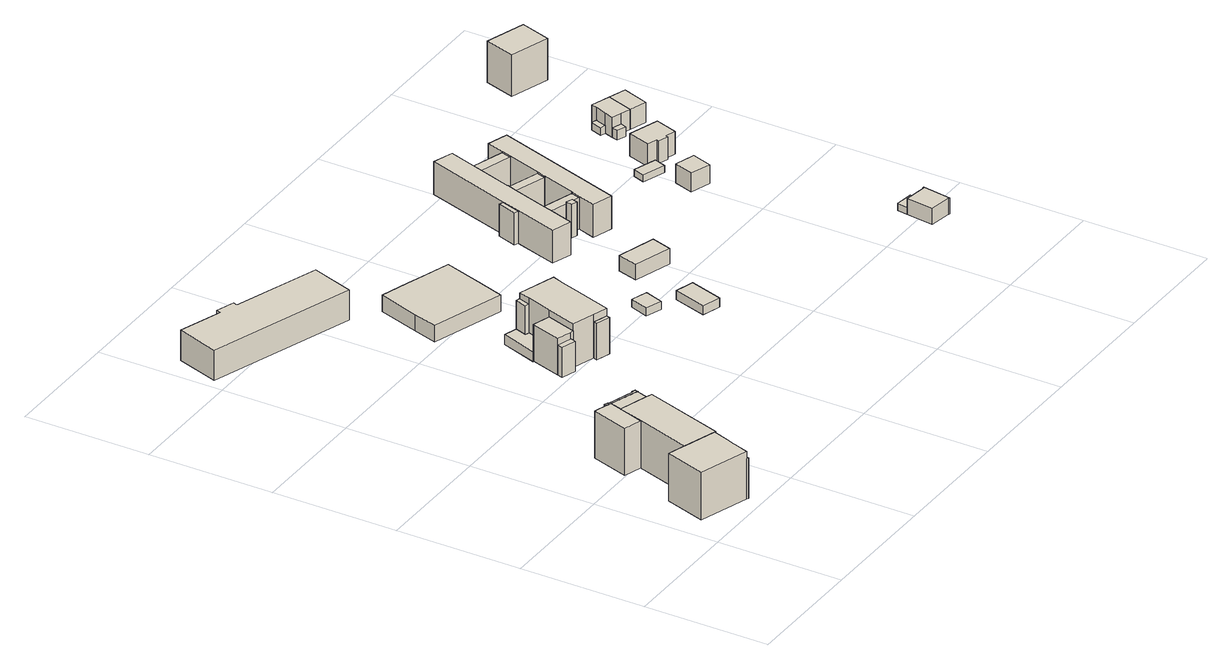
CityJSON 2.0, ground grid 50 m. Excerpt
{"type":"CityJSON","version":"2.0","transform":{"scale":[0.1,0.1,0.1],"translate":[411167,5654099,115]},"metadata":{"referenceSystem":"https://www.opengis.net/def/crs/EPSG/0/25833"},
"CityObjects":{
"building1":{"type":"Building","attributes":{"Gemeindeschluessel":14612000,"Geometrietyp2DReferenz":"3000","function":"31001_9998","roofType":"9999"},"children":["building1-1","building1-2","building1-3","building1-4","building1-5","building1-6","building1-7"]},
"building1-1":{"type":"BuildingPart","attributes":{"Dachtyp_tdc":"tdcPolyFlatRoof","Dachneigung":0,"QualitaetDacherkennung":72,"Geometrietyp2DReferenz":"3000","measuredHeight":19.32,"roofType":"1000"},"parents":["building1"],"geometry":[{"type":"Solid","lod":"1","boundaries":[[[[0,1,2,3,4,5]],[[6,7,8,9,10,11]],[[5,7,6,0]],[[4,8,7,5]],[[3,9,8,4]],[[2,10,9,3]],[[1,11,10,2]],[[0,6,11,1]]]]}]},
"building1-2":{"type":"BuildingPart","attributes":{"Dachtyp_tdc":"tdcFreeFormRoof","Dachneigung":77.55,"QualitaetDacherkennung":1,"Geometrietyp2DReferenz":"3000","measuredHeight":19.12,"roofType":"5000"},"parents":["building1"],"geometry":[{"type":"Solid","lod":"1","boundaries":[[[[12,13,14,15]],[[7,16,17,18]],[[15,16,7,12]],[[14,17,16,15]],[[13,18,17,14]],[[12,7,18,13]]]]}]},
"building1-3":{"type":"BuildingPart","attributes":{"Dachtyp_tdc":"tdcFreeFormRoof","Dachneigung":18.82,"QualitaetDacherkennung":12,"Geometrietyp2DReferenz":"3000","measuredHeight":19.23,"roofType":"5000"},"parents":["building1"],"geometry":[{"type":"Solid","lod":"1","boundaries":[[[[19,20,21,22,23,24,25,26,27,28,29,30,31,32,33,34]],[[35,36,37,38,39,40,41,42,43,44,45,46,47,48,49,50]],[[34,36,35,19]],[[33,37,36,34]],[[32,38,37,33]],[[31,39,38,32]],[[30,40,39,31]],[[29,41,40,30]],[[28,42,41,29]],[[27,43,42,28]],[[26,44,43,27]],[[25,45,44,26]],[[24,46,45,25]],[[23,47,46,24]],[[22,48,47,23]],[[21,49,48,22]],[[20,50,49,21]],[[19,35,50,20]]]]}]},
"building1-4":{"type":"BuildingPart","attributes":{"Dachtyp_tdc":"tdcPolyFlatRoof","Dachneigung":0,"QualitaetDacherkennung":18,"Geometrietyp2DReferenz":"3000","measuredHeight":16.42,"roofType":"1000"},"parents":["building1"],"geometry":[{"type":"Solid","lod":"1","boundaries":[[[[51,52,53,54]],[[55,56,57,58]],[[54,56,55,51]],[[53,57,56,54]],[[52,58,57,53]],[[51,55,58,52]]]]}]},
"building1-5":{"type":"BuildingPart","attributes":{"Dachtyp_tdc":"tdcPolyFlatRoof","Dachneigung":0,"QualitaetDacherkennung":71,"Geometrietyp2DReferenz":"3000","measuredHeight":19.28,"roofType":"1000"},"parents":["building1"],"geometry":[{"type":"Solid","lod":"1","boundaries":[[[[59,60,61,62]],[[35,50,11,10]],[[62,50,35,59]],[[61,11,50,62]],[[60,10,11,61]],[[59,35,10,60]]]]}]},
"building1-6":{"type":"BuildingPart","attributes":{"Dachtyp_tdc":"tdcPolyFlatRoof","Dachneigung":0,"QualitaetDacherkennung":58,"Geometrietyp2DReferenz":"3000","measuredHeight":19.29,"roofType":"1000"},"parents":["building1"],"geometry":[{"type":"Solid","lod":"1","boundaries":[[[[63,64,65,66,59]],[[35,9,67,68,37]],[[59,35,37,63]],[[66,9,35,59]],[[65,67,9,66]],[[64,68,67,65]],[[63,37,68,64]]]]}]},
"building1-7":{"type":"BuildingPart","attributes":{"Dachtyp_tdc":"tdcPolyFlatRoof","Dachneigung":0,"QualitaetDacherkennung":72,"Geometrietyp2DReferenz":"3000","measuredHeight":19.31,"roofType":"1000"},"parents":["building1"],"geometry":[{"type":"Solid","lod":"1","boundaries":[[[[69,70,71,72,4,73,74]],[[58,75,76,8,18,17,55]],[[74,75,58,69]],[[73,76,75,74]],[[4,8,76,73]],[[72,18,8,4]],[[71,17,18,72]],[[70,55,17,71]],[[69,58,55,70]]]]}]},
"building2":{"type":"Building","attributes":{"name":"117. Grundschule Dresden Ludwig Reichenbach","Dachtyp_tdc":"tdcPolyFlatRoof","Gemeindeschluessel":14612000,"Dachneigung":0,"QualitaetDacherkennung":79,"Geometrietyp2DReferenz":"3000","measuredHeight":12.31,"function":"31001_3021","roofType":"1000"},"geometry":[{"type":"Solid","lod":"1","boundaries":[[[[77,78,79,80,81,82,83,84]],[[85,86,87,88,89,90,91,92]],[[84,86,85,77]],[[83,87,86,84]],[[82,88,87,83]],[[81,89,88,82]],[[80,90,89,81]],[[79,91,90,80]],[[78,92,91,79]],[[77,85,92,78]]]]}]},
"building3":{"type":"Building","attributes":{"Dachtyp_tdc":"tdcFreeFormRoof","Gemeindeschluessel":14612000,"Dachneigung":24.67,"QualitaetDacherkennung":6,"Geometrietyp2DReferenz":"3000","measuredHeight":5.54,"function":"31001_9998","roofType":"5000"},"geometry":[{"type":"Solid","lod":"1","boundaries":[[[[93,94,95,96,97,98]],[[99,100,101,102,103,104]],[[98,100,99,93]],[[97,101,100,98]],[[96,102,101,97]],[[95,103,102,96]],[[94,104,103,95]],[[93,99,104,94]]]]}]},
"building4":{"type":"Building","attributes":{"Gemeindeschluessel":14612000,"Geometrietyp2DReferenz":"3000","function":"31001_9998","roofType":"9999"},"children":["building4-1","building4-2","building4-3","building4-4","building4-5","building4-6"]},
"building4-1":{"type":"BuildingPart","attributes":{"Dachtyp_tdc":"tdcPolyFlatRoof","Dachneigung":0,"QualitaetDacherkennung":43,"Geometrietyp2DReferenz":"3000","measuredHeight":14.76,"roofType":"1000"},"parents":["building4"],"geometry":[{"type":"Solid","lod":"1","boundaries":[[[[105,106,107,108]],[[109,110,111,112]],[[108,110,109,105]],[[107,111,110,108]],[[106,112,111,107]],[[105,109,112,106]]]]}]},
"building4-2":{"type":"BuildingPart","attributes":{"Dachtyp_tdc":"tdcPolyFlatRoof","Dachneigung":0,"QualitaetDacherkennung":39,"Geometrietyp2DReferenz":"3000","measuredHeight":14.89,"roofType":"1000"},"parents":["building4"],"geometry":[{"type":"Solid","lod":"1","boundaries":[[[[113,114,115,116,117]],[[118,119,120,121,122]],[[117,119,118,113]],[[116,120,119,117]],[[115,121,120,116]],[[114,122,121,115]],[[113,118,122,114]]]]}]},
"building4-3":{"type":"BuildingPart","attributes":{"Dachtyp_tdc":"tdcPolyFlatRoof","Dachneigung":0,"QualitaetDacherkennung":49,"Geometrietyp2DReferenz":"3000","measuredHeight":17.82,"roofType":"1000"},"parents":["building4"],"geometry":[{"type":"Solid","lod":"1","boundaries":[[[[123,124,125,126,127,128,129,130,131]],[[132,133,134,109,112,120,119,135,136]],[[131,133,132,123]],[[130,134,133,131]],[[129,109,134,130]],[[128,112,109,129]],[[127,120,112,128]],[[126,119,120,127]],[[125,135,119,126]],[[124,136,135,125]],[[123,132,136,124]]]]}]},
"building4-4":{"type":"BuildingPart","attributes":{"Dachtyp_tdc":"tdcFreeFormRoof","Dachneigung":56.35,"QualitaetDacherkennung":16,"Geometrietyp2DReferenz":"3000","measuredHeight":16.08,"roofType":"5000"},"parents":["building4"],"geometry":[{"type":"Solid","lod":"1","boundaries":[[[[137,138,139,140]],[[135,141,142,136]],[[140,141,135,137]],[[139,142,141,140]],[[138,136,142,139]],[[137,135,136,138]]]]}]},
"building4-5":{"type":"BuildingPart","attributes":{"Dachtyp_tdc":"tdcFreeFormRoof","Dachneigung":44.31,"QualitaetDacherkennung":19,"Geometrietyp2DReferenz":"3000","measuredHeight":12.92,"roofType":"5000"},"parents":["building4"],"geometry":[{"type":"Solid","lod":"1","boundaries":[[[[143,144,145,146]],[[121,147,148,122]],[[146,147,121,143]],[[145,148,147,146]],[[144,122,148,145]],[[143,121,122,144]]]]}]},
"building4-6":{"type":"BuildingPart","attributes":{"Dachtyp_tdc":"tdcFreeFormRoof","Dachneigung":35.81,"QualitaetDacherkennung":25,"Geometrietyp2DReferenz":"3000","measuredHeight":15.12,"roofType":"5000"},"parents":["building4"],"geometry":[{"type":"Solid","lod":"1","boundaries":[[[[149,150,151,152]],[[133,153,154,134]],[[152,153,133,149]],[[151,154,153,152]],[[150,134,154,151]],[[149,133,134,150]]]]}]},
"building5":{"type":"Building","attributes":{"Gemeindeschluessel":14612000,"Geometrietyp2DReferenz":"3000","function":"31001_3211","roofType":"9999"},"children":["building5-1","building5-2"]},
"building5-1":{"type":"BuildingPart","attributes":{"Dachtyp_tdc":"tdcGableRoof","Dachneigung":21.56,"QualitaetDacherkennung":14,"Geometrietyp2DReferenz":"3000","measuredHeight":10.15,"roofType":"3100"},"parents":["building5"],"geometry":[{"type":"Solid","lod":"1","boundaries":[[[[155,156,157,158,159,160,161,162]],[[163,164,165,166,167,168,169,170]],[[162,164,163,155]],[[161,165,164,162]],[[160,166,165,161]],[[159,167,166,160]],[[158,168,167,159]],[[157,169,168,158]],[[156,170,169,157]],[[155,163,170,156]]]]}]},
"building5-2":{"type":"BuildingPart","attributes":{"Dachtyp_tdc":"tdcPolyFlatRoof","Dachneigung":44.17,"QualitaetDacherkennung":38,"Geometrietyp2DReferenz":"3000","measuredHeight":3.66,"roofType":"2100"},"parents":["building5"],"geometry":[{"type":"Solid","lod":"1","boundaries":[[[[171,172,173,174]],[[165,175,176,166]],[[173,175,165,174]],[[172,176,175,173]],[[171,166,176,172]],[[174,165,166,171]]]]}]},
"building6":{"type":"Building","attributes":{"Dachtyp_tdc":"tdcPolyFlatRoof","Gemeindeschluessel":14612000,"Dachneigung":4.89,"QualitaetDacherkennung":75,"Geometrietyp2DReferenz":"3000","measuredHeight":3.46,"function":"31001_9998","roofType":"2100"},"geometry":[{"type":"Solid","lod":"1","boundaries":[[[[177,178,179,180]],[[181,182,183,184]],[[180,182,181,177]],[[179,183,182,180]],[[178,184,183,179]],[[177,181,184,178]]]]}]},
"building7":{"type":"Building","attributes":{"Dachtyp_tdc":"tdcPolyFlatRoof","Gemeindeschluessel":14612000,"Dachneigung":0,"QualitaetDacherkennung":76,"Geometrietyp2DReferenz":"3000","measuredHeight":3.65,"function":"31001_9998","roofType":"1000"},"geometry":[{"type":"Solid","lod":"1","boundaries":[[[[185,186,187,188]],[[189,190,191,192]],[[188,190,189,185]],[[187,191,190,188]],[[186,192,191,187]],[[185,189,192,186]]]]}]},
"building8":{"type":"Building","attributes":{"Dachtyp_tdc":"tdcGableRoof","Gemeindeschluessel":14612000,"Dachneigung":10.62,"QualitaetDacherkennung":60,"Geometrietyp2DReferenz":"3000","measuredHeight":6.74,"function":"31001_9998","roofType":"3100"},"geometry":[{"type":"Solid","lod":"1","boundaries":[[[[193,194,195,196]],[[197,198,199,200]],[[196,198,197,193]],[[195,199,198,196]],[[194,200,199,195]],[[193,197,200,194]]]]}]},
"building9":{"type":"Building","attributes":{"name":"46. Oberschule Dresden","Gemeindeschluessel":14612000,"Geometrietyp2DReferenz":"3000","function":"31001_3021","roofType":"9999"},"children":["building9-1","building9-2","building9-3","building9-4","building9-5","building9-6","building9-7"]},
"building9-1":{"type":"BuildingPart","attributes":{"Dachtyp_tdc":"tdcPolyFlatRoof","Dachneigung":2.62,"QualitaetDacherkennung":76,"Geometrietyp2DReferenz":"3000","measuredHeight":13.49,"roofType":"2100"},"parents":["building9"],"geometry":[{"type":"Solid","lod":"1","boundaries":[[[[201,202,203,204,205,206,207,208,209,210,211,212,213]],[[214,215,216,217,218,219,220,221,222,223,224,225,226]],[[213,215,214,201]],[[212,216,215,213]],[[211,217,216,212]],[[210,218,217,211]],[[209,219,218,210]],[[208,220,219,209]],[[207,221,220,208]],[[206,222,221,207]],[[205,223,222,206]],[[204,224,223,205]],[[203,225,224,204]],[[202,226,225,203]],[[201,214,226,202]]]]}]},
"building9-2":{"type":"BuildingPart","attributes":{"Dachtyp_tdc":"tdcPolyFlatRoof","Dachneigung":0,"QualitaetDacherkennung":63,"Geometrietyp2DReferenz":"3000","measuredHeight":12.82,"roofType":"1000"},"parents":["building9"],"geometry":[{"type":"Solid","lod":"1","boundaries":[[[[227,228,229,230]],[[231,220,219,232]],[[229,220,231,230]],[[228,219,220,229]],[[227,232,219,228]],[[230,231,232,227]]]]}]},
"building9-3":{"type":"BuildingPart","attributes":{"Dachtyp_tdc":"tdcPolyFlatRoof","Dachneigung":5.45,"QualitaetDacherkennung":58,"Geometrietyp2DReferenz":"3000","measuredHeight":13.04,"roofType":"2100"},"parents":["building9"],"geometry":[{"type":"Solid","lod":"1","boundaries":[[[[233,234,235,236]],[[237,238,239,240]],[[235,238,237,236]],[[234,239,238,235]],[[233,240,239,234]],[[236,237,240,233]]]]}]},
"building9-4":{"type":"BuildingPart","attributes":{"Dachtyp_tdc":"tdcPolyFlatRoof","Dachneigung":0,"QualitaetDacherkennung":57,"Geometrietyp2DReferenz":"3000","measuredHeight":12.79,"roofType":"1000"},"parents":["building9"],"geometry":[{"type":"Solid","lod":"1","boundaries":[[[[241,242,243,244]],[[217,245,246,218]],[[244,245,217,241]],[[243,246,245,244]],[[242,218,246,243]],[[241,217,218,242]]]]}]},
"building9-5":{"type":"BuildingPart","attributes":{"Dachtyp_tdc":"tdcPolyFlatRoof","Dachneigung":0,"QualitaetDacherkennung":63,"Geometrietyp2DReferenz":"3000","measuredHeight":13.3,"roofType":"1000"},"parents":["building9"],"geometry":[{"type":"Solid","lod":"1","boundaries":[[[[247,248,249,250,251,252,253,254,255,256,257,258,259]],[[260,261,262,237,240,263,264,231,232,265,246,245,266]],[[258,261,260,259]],[[257,262,261,258]],[[256,237,262,257]],[[255,240,237,256]],[[254,263,240,255]],[[253,264,263,254]],[[252,231,264,253]],[[251,232,231,252]],[[250,265,232,251]],[[249,246,265,250]],[[248,245,246,249]],[[247,266,245,248]],[[259,260,266,247]]]]}]},
"building9-6":{"type":"BuildingPart","attributes":{"Dachtyp_tdc":"tdcPolyFlatRoof","Dachneigung":0,"QualitaetDacherkennung":46,"Geometrietyp2DReferenz":"3000","measuredHeight":13.6,"roofType":"1000"},"parents":["building9"],"geometry":[{"type":"Solid","lod":"1","boundaries":[[[[267,268,269,270]],[[271,272,273,274]],[[270,272,271,267]],[[269,273,272,270]],[[268,274,273,269]],[[267,271,274,268]]]]}]},
"building9-7":{"type":"BuildingPart","attributes":{"Dachtyp_tdc":"tdcPolyFlatRoof","Dachneigung":0,"QualitaetDacherkennung":60,"Geometrietyp2DReferenz":"3000","measuredHeight":12.77,"roofType":"1000"},"parents":["building9"],"geometry":[{"type":"Solid","lod":"1","boundaries":[[[[275,276,277,278,279,280]],[[266,214,226,271,274,260]],[[280,214,266,275]],[[279,226,214,280]],[[278,271,226,279]],[[277,274,271,278]],[[276,260,274,277]],[[275,266,260,276]]]]}]},
"building10":{"type":"Building","attributes":{"Dachtyp_tdc":"tdcPolyFlatRoof","Gemeindeschluessel":14612000,"Dachneigung":0,"QualitaetDacherkennung":48,"Geometrietyp2DReferenz":"3000","measuredHeight":6.55,"function":"31001_9998","roofType":"1000"},"geometry":[{"type":"Solid","lod":"1","boundaries":[[[[281,282,283,284,285,286,287,288,289]],[[290,291,292,293,294,295,296,297,298]],[[289,291,290,281]],[[288,292,291,289]],[[287,293,292,288]],[[286,294,293,287]],[[285,295,294,286]],[[284,296,295,285]],[[283,297,296,284]],[[282,298,297,283]],[[281,290,298,282]]]]}]},
"building11":{"type":"Building","attributes":{"Dachtyp_tdc":"tdcGableRoof","Gemeindeschluessel":14612000,"Dachneigung":35,"QualitaetDacherkennung":78,"Geometrietyp2DReferenz":"3000","measuredHeight":9.15,"function":"31001_9998","roofType":"3100"},"geometry":[{"type":"Solid","lod":"1","boundaries":[[[[299,300,301,302]],[[303,304,305,306]],[[302,304,303,299]],[[301,305,304,302]],[[300,306,305,301]],[[299,303,306,300]]]]}]},
"building12":{"type":"Building","attributes":{"Dachtyp_tdc":"tdcPolyFlatRoof","Gemeindeschluessel":14612000,"Dachneigung":0,"QualitaetDacherkennung":67,"Geometrietyp2DReferenz":"3000","measuredHeight":2.91,"function":"31001_9998","roofType":"1000"},"geometry":[{"type":"Solid","lod":"1","boundaries":[[[[307,308,309,310]],[[311,290,298,312]],[[310,290,311,307]],[[309,298,290,310]],[[308,312,298,309]],[[307,311,312,308]]]]}]},
"building13":{"type":"Building","attributes":{"Dachtyp_tdc":"tdcPolyFlatRoof","Gemeindeschluessel":14612000,"Dachneigung":0,"QualitaetDacherkennung":82,"Geometrietyp2DReferenz":"3000","measuredHeight":2.84,"function":"31001_9998","roofType":"1000"},"geometry":[{"type":"Solid","lod":"1","boundaries":[[[[313,314,315,316]],[[317,318,319,320]],[[316,318,317,313]],[[315,319,318,316]],[[314,320,319,315]],[[313,317,320,314]]]]}]},
"building14":{"type":"Building","attributes":{"Dachtyp_tdc":"tdcHipRoof","Gemeindeschluessel":14612000,"Dachneigung":44.34,"QualitaetDacherkennung":61,"Geometrietyp2DReferenz":"3000","measuredHeight":11.98,"function":"31001_9998","roofType":"3200"},"geometry":[{"type":"Solid","lod":"1","boundaries":[[[[321,322,323,324,325,326,327,328]],[[329,330,331,332,333,334,335,336]],[[328,330,329,321]],[[327,331,330,328]],[[326,332,331,327]],[[325,333,332,326]],[[324,334,333,325]],[[323,335,334,324]],[[322,336,335,323]],[[321,329,336,322]]]]}]},
"building15":{"type":"Building","attributes":{"Gemeindeschluessel":14612000,"Geometrietyp2DReferenz":"3000","function":"31001_9998","roofType":"9999"},"children":["building15-1","building15-2","building15-3"]},
"building15-1":{"type":"BuildingPart","attributes":{"Dachtyp_tdc":"tdcGableRoof","Dachneigung":43.49,"QualitaetDacherkennung":11,"Geometrietyp2DReferenz":"3000","measuredHeight":5.04,"roofType":"3100"},"parents":["building15"],"geometry":[{"type":"Solid","lod":"1","boundaries":[[[[337,338,339,340]],[[341,342,343,344]],[[340,342,341,337]],[[339,343,342,340]],[[338,344,343,339]],[[337,341,344,338]]]]}]},
"building15-2":{"type":"BuildingPart","attributes":{"Dachtyp_tdc":"tdcGableRoof","Dachneigung":37.32,"QualitaetDacherkennung":58,"Geometrietyp2DReferenz":"3000","measuredHeight":10.29,"roofType":"3100"},"parents":["building15"],"geometry":[{"type":"Solid","lod":"1","boundaries":[[[[345,346,347,348,349,350,351]],[[343,352,353,354,355,356,344]],[[351,352,343,345]],[[350,353,352,351]],[[349,354,353,350]],[[348,355,354,349]],[[347,356,355,348]],[[346,344,356,347]],[[345,343,344,346]]]]}]},
"building15-3":{"type":"BuildingPart","attributes":{"Dachtyp_tdc":"tdcPolyFlatRoof","Dachneigung":0,"QualitaetDacherkennung":50,"Geometrietyp2DReferenz":"3000","measuredHeight":3.07,"roofType":"1000"},"parents":["building15"],"geometry":[{"type":"Solid","lod":"1","boundaries":[[[[357,358,359,360]],[[352,361,362,353]],[[360,361,352,357]],[[359,362,361,360]],[[358,353,362,359]],[[357,352,353,358]]]]}]},
"building16":{"type":"Building","attributes":{"Dachtyp_tdc":"tdcGableRoof","Gemeindeschluessel":14612000,"Dachneigung":34.29,"QualitaetDacherkennung":52,"Geometrietyp2DReferenz":"3000","measuredHeight":10.17,"function":"31001_9998","roofType":"3100"},"geometry":[{"type":"Solid","lod":"1","boundaries":[[[[348,347,363,364]],[[355,365,366,356]],[[364,365,355,348]],[[363,366,365,364]],[[347,356,366,363]],[[348,355,356,347]]]]}]},
"building17":{"type":"Building","attributes":{"Dachtyp_tdc":"tdcFreeFormRoof","Gemeindeschluessel":14612000,"Dachneigung":25.57,"QualitaetDacherkennung":9,"Geometrietyp2DReferenz":"3000","measuredHeight":18.33,"function":"31001_9998","roofType":"5000"},"geometry":[{"type":"Solid","lod":"1","boundaries":[[[[367,368,369,370]],[[371,372,373,374]],[[370,372,371,367]],[[369,373,372,370]],[[368,374,373,369]],[[367,371,374,368]]]]}]}
},
"vertices":[
[367,481,272],[344,489,272],[229,525,272],[196,425,272],[127,208,272],[266,164,272],[367,481,79],[266,164,79],[127,208,79],[196,425,79],[229,525,79],[344,489,79],
[266,164,262],[261,165,262],[236,91,262],[243,89,262],[243,89,79],[236,91,79],[261,165,79],
[244,573,269],[359,535,269],[363,534,269],[365,545,269],[366,548,269],[352,553,269],[351,549,269],[242,583,269],[243,586,269],[228,592,269],[228,591,269],[225,585,269],[229,584,269],[228,579,269],[224,580,269],[228,578,269],[244,573,79],[228,578,79],[224,580,79],[228,579,79],[229,584,79],[225,585,79],[228,591,79],[228,592,79],[243,586,79],[242,583,79],[351,549,79],[352,553,79],[366,548,79],[365,545,79],[363,534,79],[359,535,79],
[232,80,243],[205,3,243],[213,0,243],[238,78,243],[232,80,79],[238,78,79],[213,0,79],[205,3,79],
[244,573,271],[229,525,271],[344,489,271],[359,535,271],
[224,580,271],[172,596,271],[125,448,271],[196,425,271],[125,448,79],[172,596,79],
[205,3,272],[232,80,272],[236,91,272],[261,165,272],[56,230,272],[4,67,272],[4,67,79],[56,230,79],
[30,2048,143],[616,1850,143],[673,2019,143],[332,2135,143],[338,2152,143],[264,2177,143],[258,2159,143],[87,2217,143],[30,2048,20],[87,2217,20],[258,2159,20],[264,2177,20],[338,2152,20],[332,2135,20],[673,2019,20],[616,1850,20],
[663,1134,88],[733,1112,88],[765,1212,88],[748,1217,88],[763,1263,88],[711,1279,88],[663,1134,48],[711,1279,48],[763,1263,48],[748,1217,48],[765,1212,48],[733,1112,48],
[844,945,198],[786,963,198],[781,949,198],[839,931,198],[844,945,51],[839,931,51],[781,949,51],[786,963,51],
[663,1134,200],[625,1014,200],[683,996,200],[695,992,200],[733,1112,200],[663,1134,51],[733,1112,51],[695,992,51],[683,996,51],[625,1014,51],
[929,1210,229],[780,1258,229],[765,1212,229],[733,1112,229],[695,992,229],[786,963,229],[844,945,229],[887,1081,229],[913,1163,229],[929,1210,51],[913,1163,51],[887,1081,51],[765,1212,51],[780,1258,51],
[765,1212,205],[780,1258,205],[763,1263,205],[748,1217,205],[748,1217,51],[763,1263,51],
[683,996,174],[625,1014,174],[618,991,174],[676,972,174],[676,972,51],[618,991,51],
[913,1163,200],[887,1081,200],[897,1078,200],[923,1160,200],[923,1160,51],[897,1078,51],
[659,1610,96],[628,1512,96],[921,1419,96],[953,1517,96],[1005,1680,96],[885,1718,96],[830,1736,96],[711,1773,96],[659,1610,29],[711,1773,29],[830,1736,29],[885,1718,29],[1005,1680,29],[953,1517,29],[921,1419,29],[628,1512,29],
[885,1718,60],[888,1728,60],[833,1745,60],[830,1736,60],[833,1745,29],[888,1728,29],
[1189,1049,53],[1164,975,53],[1229,953,53],[1254,1027,53],[1189,1049,21],[1254,1027,21],[1229,953,21],[1164,975,21],
[1391,922,54],[1316,944,54],[1276,812,54],[1350,789,54],[1391,922,18],[1350,789,18],[1276,812,18],[1316,944,18],
[1392,1218,73],[1368,1137,73],[1520,1090,73],[1545,1172,73],[1392,1218,10],[1545,1172,10],[1520,1090,10],[1368,1137,10],
[1572,1516,144],[1560,1479,144],[1538,1409,144],[1619,1384,144],[1785,1905,144],[1704,1931,144],[1683,1862,144],[1682,1862,144],[1670,1823,144],[1627,1687,144],[1615,1652,144],[1616,1651,144],[1573,1516,144],[1572,1516,11],[1573,1516,11],[1616,1651,11],[1615,1652,11],[1627,1687,11],[1670,1823,11],[1682,1862,11],[1683,1862,11],[1704,1931,11],[1785,1905,11],[1619,1384,11],[1538,1409,11],[1560,1479,11],
[1538,1864,140],[1670,1823,140],[1682,1862,140],[1551,1904,140],[1551,1904,11],[1538,1864,11],
[1395,1689,141],[1378,1695,141],[1354,1619,141],[1371,1614,141],[1371,1614,11],[1354,1619,11],[1378,1695,11],[1395,1689,11],
[1615,1652,139],[1627,1687,139],[1496,1729,139],[1484,1693,139],[1484,1693,11],[1496,1729,11],
[1441,1557,144],[1484,1693,144],[1496,1729,144],[1495,1729,144],[1538,1864,144],[1551,1904,144],[1584,2007,144],[1503,2033,144],[1395,1689,144],[1371,1614,144],[1317,1443,144],[1397,1417,144],[1430,1520,144],[1430,1520,11],[1397,1417,11],[1317,1443,11],[1503,2033,11],[1584,2007,11],[1495,1729,11],[1441,1557,11],
[1527,1489,147],[1502,1497,147],[1495,1472,147],[1519,1464,147],[1527,1489,11],[1519,1464,11],[1495,1472,11],[1502,1497,11],
[1441,1557,139],[1430,1520,139],[1502,1497,139],[1527,1489,139],[1560,1479,139],[1572,1516,139],
[2283,532,83],[2215,542,83],[2200,433,83],[2287,420,83],[2287,418,83],[2292,417,83],[2309,531,83],[2304,532,83],[2303,529,83],[2283,532,18],[2303,529,18],[2304,532,18],[2309,531,18],[2292,417,18],[2287,418,18],[2287,420,18],[2200,433,18],[2215,542,18],
[1989,1344,94],[1963,1266,94],[2044,1239,94],[2070,1318,94],[1989,1344,17],[2070,1318,17],[2044,1239,17],[1963,1266,17],
[2290,575,47],[2221,585,47],[2215,542,47],[2283,532,47],[2290,575,18],[2221,585,18],
[2046,1459,44],[1955,1490,44],[1939,1445,44],[2030,1413,44],[2046,1459,16],[2030,1413,16],[1939,1445,16],[1955,1490,16],
[2072,1461,107],[2111,1448,107],[2115,1458,107],[2156,1445,107],[2185,1533,107],[2064,1573,107],[2035,1484,107],[2076,1471,107],[2072,1461,15],[2076,1471,15],[2035,1484,15],[2064,1573,15],[2185,1533,15],[2156,1445,15],[2115,1458,15],[2111,1448,15],
[2174,1654,52],[2182,1678,52],[2144,1691,52],[2137,1667,52],[2174,1654,13],[2137,1667,13],[2144,1691,13],[2182,1678,13],
[2144,1691,95],[2182,1678,95],[2221,1665,95],[2255,1769,95],[2180,1795,95],[2172,1771,95],[2156,1726,95],[2156,1726,13],[2172,1771,13],[2180,1795,13],[2255,1769,13],[2221,1665,13],
[2156,1726,44],[2172,1771,44],[2151,1778,44],[2135,1733,44],[2135,1733,13],[2151,1778,13],
[2289,1642,95],[2324,1746,95],[2324,1746,13],[2289,1642,13],
[2201,2130,182],[2360,2080,182],[2398,2200,182],[2239,2251,182],[2201,2130,14],[2239,2251,14],[2398,2200,14],[2360,2080,14]
]}
